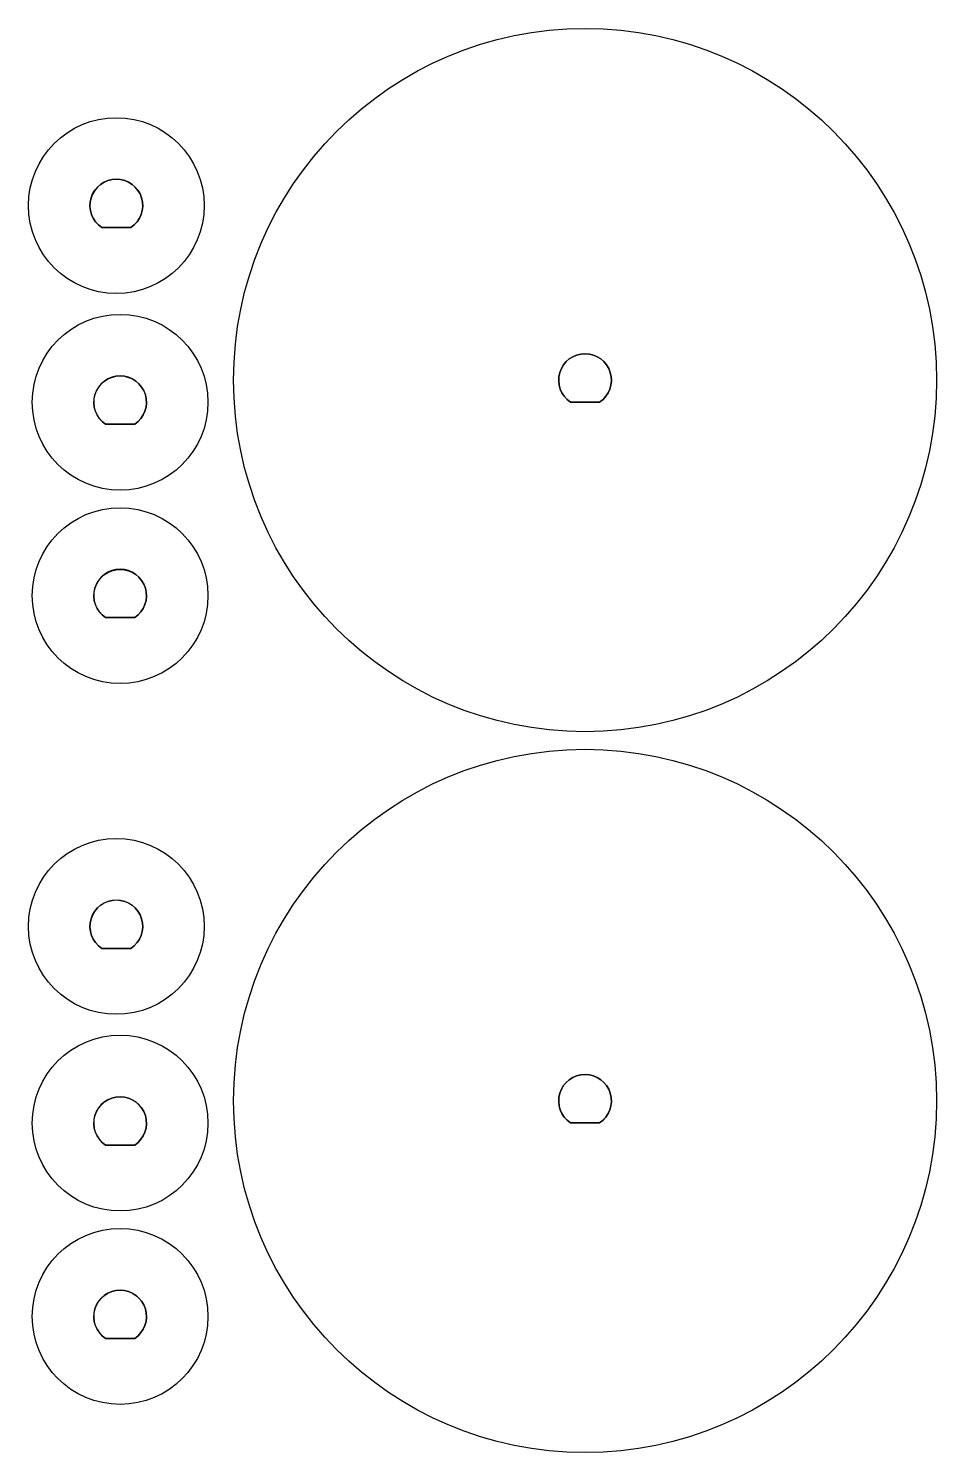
# Model space of a CAD drawing. Header units: millimetres. Extents: x -63 to 40, y -122 to 40.
import ezdxf

# ---------------------------------------------------------------- set-up
doc = ezdxf.new("R2010")
doc.units = ezdxf.units.MM
doc.layers.get('0').update_dxf_attribs({"linetype": 'CONTINUOUS'})

msp = doc.modelspace()

# ---------------------------------------------------------------- linework, layer by layer
for p, q in [((-51.68, 17.35), (-55, 17.35)), ((-55, 17.35), (-51.68, 17.35)), ((1.66, -2.5), (-1.66, -2.5)), ((-1.66, -2.5), (1.66, -2.5)), ((-51.25, -5.02), (-54.56, -5.02)), ((-54.56, -5.02), (-51.25, -5.02)), ((-51.25, -27.02), (-54.56, -27.02)), ((-54.56, -27.02), (-51.25, -27.02)), ((-51.68, -64.65), (-55, -64.65)), ((-55, -64.65), (-51.68, -64.65)), ((1.66, -84.5), (-1.66, -84.5)), ((-1.66, -84.5), (1.66, -84.5)), ((-51.25, -87.02), (-54.56, -87.02)), ((-54.56, -87.02), (-51.25, -87.02)), ((-51.25, -109.02), (-54.56, -109.02)), ((-54.56, -109.02), (-51.25, -109.02))]:
    msp.add_line(p, q)
for points in [[(-55, 17.35, -3.316625), (-51.68, 17.35)], [(-55, 17.35, -3.316625), (-51.68, 17.35)], [(-1.66, -2.5), (1.66, -2.5, 3.316625)], [(1.66, -2.5), (-1.66, -2.5, -3.316625)], [(-54.56, -5.02, -3.316625), (-51.25, -5.02)], [(-54.56, -5.02, -3.316625), (-51.25, -5.02)], [(-54.56, -27.02, -3.316625), (-51.25, -27.02)], [(-54.56, -27.02, -3.316625), (-51.25, -27.02)], [(-55, -64.65, -3.316625), (-51.68, -64.65)], [(-55, -64.65, -3.316625), (-51.68, -64.65)], [(1.66, -84.5), (-1.66, -84.5, -3.316625)], [(-1.66, -84.5), (1.66, -84.5, 3.316625)], [(-54.56, -87.02, -3.316625), (-51.25, -87.02)], [(-54.56, -87.02, -3.316625), (-51.25, -87.02)], [(-54.56, -109.02, -3.316625), (-51.25, -109.02)], [(-54.56, -109.02, -3.316625), (-51.25, -109.02)]]:
    msp.add_lwpolyline(points, format="xyb", close=True)
for centre, radius in [((0, 0), 40), ((0, 0), 40), ((0, 0), 40), ((0, 0), 40), ((-53.34, 19.85), 10), ((-53.34, 19.85), 10), ((-53.34, 19.85), 10), ((-53.34, 19.85), 10), ((-52.91, -2.52), 10), ((-52.91, -2.52), 10), ((-52.91, -2.52), 10), ((-52.91, -2.52), 10), ((-52.91, -24.52), 10), ((-52.91, -24.52), 10), ((-52.91, -24.52), 10), ((-52.91, -24.52), 10), ((0, -82), 40), ((0, -82), 40), ((0, -82), 40), ((0, -82), 40), ((-53.34, -62.15), 10), ((-53.34, -62.15), 10), ((-53.34, -62.15), 10), ((-53.34, -62.15), 10), ((-52.91, -84.52), 10), ((-52.91, -84.52), 10), ((-52.91, -84.52), 10), ((-52.91, -84.52), 10), ((-52.91, -106.52), 10), ((-52.91, -106.52), 10), ((-52.91, -106.52), 10), ((-52.91, -106.52), 10)]:
    msp.add_circle(centre, radius)
for centre in [(-53.34, 19.85), (-53.34, 19.85), (0, 0), (0, 0), (-52.91, -2.52), (-52.91, -2.52), (-52.91, -24.52), (-52.91, -24.52), (-53.34, -62.15), (-53.34, -62.15), (0, -82), (0, -82), (-52.91, -84.52), (-52.91, -84.52), (-52.91, -106.52), (-52.91, -106.52)]:
    msp.add_arc(centre, 3, -56.4427, 236.4427)

doc.saveas('drawing.dxf')
